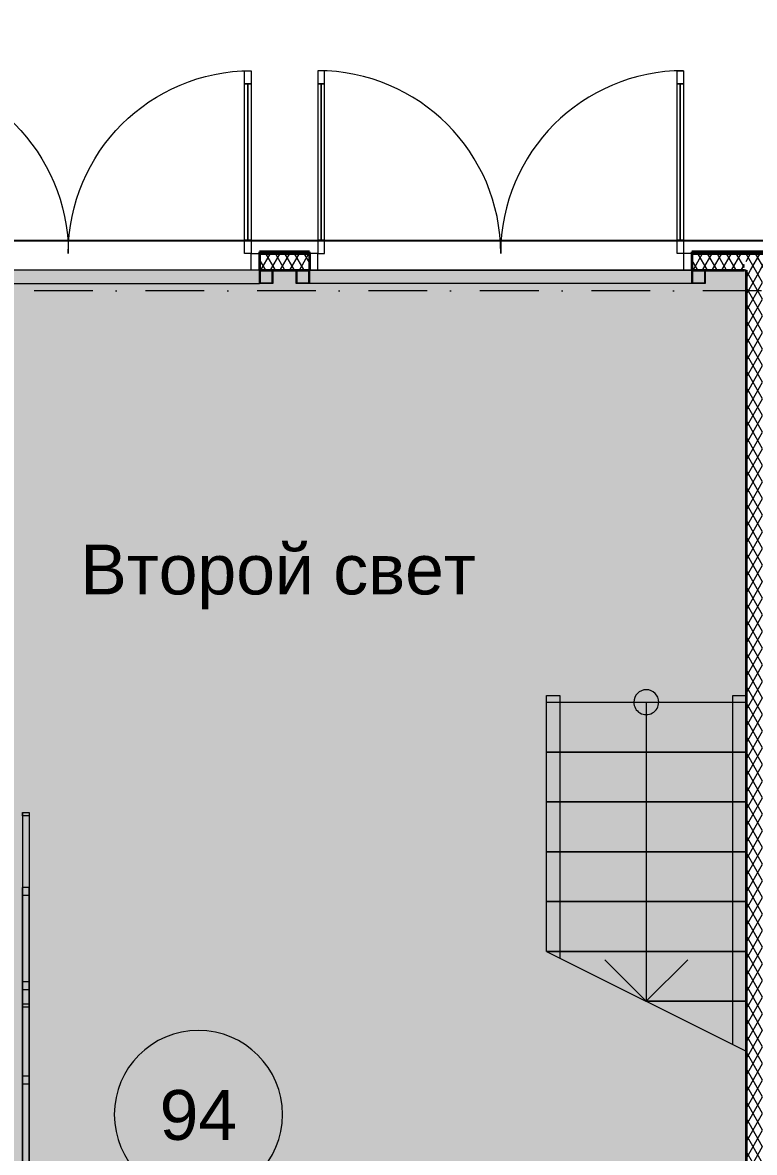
# Model space of a CAD drawing. Header units: millimetres. Extents: x -10605 to 104127, y -15987 to 52426.
# Drawn here: x 47425 to 51825, y 34815 to 41614 of the extents above; entities that cross this region are included whole.
import ezdxf
from ezdxf.enums import TextEntityAlignment as Align

# ---------------------------------------------------------------- set-up
doc = ezdxf.new("R2010")
doc.units = ezdxf.units.MM
doc.header["$MEASUREMENT"] = 0
doc.linetypes.add('Dot & Dashed', pattern=[670.277762, 352.777767, -176.388884, 0, -141.111112])
for name, color, linetype, lineweight in [('0_Ном._пера__100', 7, 'Continuous', 9), ('0_Ном._пера__200', 7, 'Continuous', 0), ('Двери Archicad_Ном._пера__200', 7, 'Continuous', 0), ('Двери Archicad_Ном._пера__3', 7, 'Continuous', 0), ('Двери Archicad_Ном._пера__97', 7, 'Continuous', 35), ('Лестницы_Ном._пера__100', 7, 'Continuous', 9), ('Металлический каркас здания_Ном._пера__99', 7, 'Continuous', 15), ('Оси_Ном._пера__200', 7, 'Continuous', 0), ('Паспорта Зон Archicad_Ном._пера__100', 7, 'Continuous', 9), ('Стены _Ном._пера__97', 7, 'Continuous', 35), ('Стены _Ном._пера__98', 7, 'Continuous', 25), ('Фасадные панели_Ном._пера__200', 7, 'Continuous', 0), ('Фасадные панели_Ном._пера__97', 7, 'Continuous', 35)]:
    doc.layers.add(name, color=color, linetype=linetype, lineweight=lineweight)
for name, color, linetype in [('Двери Archicad', 7, 'Continuous'), ('Зоны', 7, 'Continuous'), ('Лестницы', 7, 'Continuous'), ('Оси', 7, 'Continuous'), ('Стены', 7, 'Continuous'), ('Фасадные панели', 7, 'Continuous')]:
    doc.layers.add(name, color=color, linetype=linetype)
doc.layers.add('Зоны_Ном._пера__2', color=7, linetype='Continuous', lineweight=0, true_color=0xc2747474)
doc.styles.add('РЎР“Р•РќР•Р\xa0РР\xa0_РЎРўРР›Р¬_1', font='arial.ttf')
pattern_1 = [(60, (0, 0), (-43.30127, 25), []), (120, (0, 0), (43.30127, 25), [])]

# ---------------------------------------------------------------- blocks, each defined once
blk = doc.blocks.new('Стена_1', base_point=(51875, 40125))
at = {"layer": 'Стены', "linetype": 'Continuous', "lineweight": 0, "true_color": 0x000000}
h = blk.add_hatch(dxfattribs=at)
h.set_pattern_fill('Batt_Insulation__3_', color=18, style=0, pattern_type=2)
h.set_pattern_definition(pattern_1)
h.paths.add_polyline_path([(51875, 28235), (51875, 40125), (51775, 40125), (51775, 28235)])
at = {"layer": 'Стены _Ном._пера__97', "color": 7, "linetype": 'Continuous', "lineweight": 35, "flags": 128}
blk.add_lwpolyline([(51775, 40125), (51775, 28225)], dxfattribs=at)
blk = doc.blocks.new('Колонна SHS ГК 27')
at = {"layer": 'Металлический каркас здания_Ном._пера__99', "linetype": 'Continuous', "lineweight": 0, "true_color": 0xffffff}
h = blk.add_hatch(dxfattribs=at)
h.set_pattern_fill('Barabбs_tйglakц_бllу', style=0, pattern_type=2)
h.set_pattern_definition([(90, (0, 0), (-60, 0), [])])
h.paths.add_polyline_path([(-40, -40), (40, -40), (40, 40), (-40, 40)])
h.paths.add_polyline_path([(-36.4, -36.4), (-36.4, 36.4), (36.4, 36.4), (36.4, -36.4)], flags=0)
at = {"layer": 'Металлический каркас здания_Ном._пера__99', "color": 7, "linetype": 'Continuous', "lineweight": 15}
for p, q in [((40, 40), (-40, 40)), ((-40, 40), (-40, -40)), ((-36.4, -36.4), (-36.4, 36.4)), ((-36.4, 36.4), (36.4, 36.4)), ((36.4, 36.4), (36.4, -36.4)), ((40, -40), (40, 40)), ((-40, -40), (40, -40)), ((36.4, -36.4), (-36.4, -36.4))]:
    blk.add_line(p, q, dxfattribs=at)
blk = doc.blocks.new('Труба Квадратного Сечения ГК SHS 27_4')
at = {"layer": 'Металлический каркас здания_Ном._пера__99', "color": 7, "linetype": 'Continuous', "lineweight": 15}
for p, q in [((1150, 40), (0, 40)), ((0, 40), (0, 0)), ((0, 0), (0, -40)), ((2300, 40), (1150, 40)), ((2300, 0), (2300, 40)), ((2300, -40), (2300, 0)), ((0, -40), (1150, -40)), ((1150, -40), (2300, -40))]:
    blk.add_line(p, q, dxfattribs=at)
blk = doc.blocks.new('Тамбур-шлюз_94_54', base_point=(48664.8, 34774.7))
at = {"layer": 'Зоны_Ном._пера__2', "linetype": 'Continuous', "lineweight": 0, "true_color": 0x1d1d1d}
blk.add_hatch(color=250, dxfattribs=at).paths.add_polyline_path([(47425.2, 31300), (47425.2, 28225), (51775, 28225), (51775, 40125), (46225, 40125), (46225, 31300)])
at = {"layer": 'Паспорта Зон Archicad_Ном._пера__100', "color": 7, "linetype": 'Continuous', "lineweight": 9}
for start, end in [(0, 180), (180, 0)]:
    blk.add_arc((48482.2, 35043.3), 505.7, start, end, dxfattribs=at)
at = {"layer": 'Паспорта Зон Archicad_Ном._пера__100', "color": 7, "lineweight": 9, "style": 'РЎР“Р•РќР•Р\xa0РР\xa0_РЎРўРР›Р¬_1'}
for tag, p in [('ROOM_NUMBER', (48482.2, 35040.8)), ('ROOM_AREA', (51063.4, 29485.8))]:
    blk.add_attdef(tag, text='', height=300, dxfattribs=at).set_placement(p, align=Align.MIDDLE_CENTER)
blk = doc.blocks.new('Перекрытие_1', base_point=(-300, -300))
at = {"layer": '0_Ном._пера__200', "color": 7, "linetype": 'Continuous', "lineweight": 0, "flags": 128}
blk.add_lwpolyline([(-300, -300), (98300.8, -300), (98300.8, 40300.8), (-300, 40300.8)], close=True, dxfattribs=at)
blk = doc.blocks.new('Перекрытие_58', base_point=(3875, 43275))
at = {"layer": 'Стены _Ном._пера__98', "color": 7, "linetype": 'Continuous', "lineweight": 25, "flags": 128}
blk.add_lwpolyline([(3875, 43275), (94125, 43275), (94125, 40300.8), (3875, 40300.8)], close=True, dxfattribs=at)
blk = doc.blocks.new('Лестница_4')
at = {"layer": 'Лестницы_Ном._пера__100', "color": 7, "linetype": 'Continuous', "lineweight": 9}
for p, q in [((50574.9, 37524.6), (50574.9, 37565.4)), ((50574.9, 37565.4), (50654.9, 37565.4)), ((50654.9, 37565.4), (50654.9, 37524.7)), ((51694.9, 37525), (51694.9, 37565.7)), ((51694.9, 37565.7), (51774.9, 37565.7)), ((51774.9, 37565.7), (51774.9, 37525)), ((50574.9, 37524.6), (51774.9, 37525)), ((50575.4, 36024.6), (50574.9, 37524.6)), ((50574.9, 37524.6), (50574.9, 37524.6)), ((50575, 37224.6), (50574.9, 37524.6)), ((50574.9, 37524.6), (50574.9, 37524.6)), ((50654.9, 37524.7), (50654.9, 37524.6)), ((50654.9, 37524.6), (50655.4, 35984.7)), ((51174.9, 37524.8), (51175, 37224.8)), ((51695.5, 35465), (51694.9, 37525)), ((51774.9, 37525), (51775.6, 35425)), ((51774.9, 37525), (51775, 37225)), ((51775, 37225), (50575, 37224.6)), ((50575, 37224.6), (51775, 37225)), ((50575.1, 36924.6), (50575, 37224.6)), ((51175, 37224.8), (51175.5, 35724.8)), ((51775, 37225), (51775.1, 36925)), ((51775.1, 36925), (50575.1, 36924.6)), ((50575.1, 36924.6), (51775.1, 36925)), ((50575.2, 36624.6), (50575.1, 36924.6)), ((51775.1, 36925), (51775.2, 36625)), ((51775.2, 36625), (50575.2, 36624.6)), ((50575.2, 36624.6), (51775.2, 36625)), ((50575.3, 36324.6), (50575.2, 36624.6)), ((51775.2, 36625), (51775.3, 36325)), ((51775.3, 36325), (50575.3, 36324.6)), ((50575.3, 36324.6), (51775.3, 36325)), ((50575.4, 36024.6), (50575.3, 36324.6)), ((51775.3, 36325), (51775.4, 36025)), ((51775.4, 36025), (50575.4, 36024.6)), ((50575.4, 36024.6), (51775.4, 36025)), ((50575.4, 36024.6), (51775.6, 35425)), ((50925.4, 35974.8), (51175.5, 35724.8)), ((51175.5, 35724.8), (51425.4, 35974.9)), ((51775.4, 36025), (51775.5, 35725)), ((51775.5, 35725), (51175.5, 35724.8)), ((51175.5, 35724.8), (51775.5, 35725)), ((51775.5, 35725), (51775.6, 35425))]:
    blk.add_line(p, q, dxfattribs=at)
for start, end in [(0.00869, 180.00869), (180.00869, 0.00869)]:
    blk.add_arc((51174.9, 37524.8), 75, start, end, dxfattribs=at)
blk = doc.blocks.new('Стена_208', base_point=(51450, 40225))
at = {"layer": 'Фасадные панели_Ном._пера__200', "color": 7, "linetype": 'Continuous', "lineweight": 0, "flags": 128}
for points in [[(51997.5, 40235), (51450, 40235)], [(51450, 40235), (51450, 40225)], [(51450, 40225), (51997.5, 40225)], [(51997.5, 40225), (51997.5, 40235)]]:
    blk.add_lwpolyline(points, dxfattribs=at)
blk = doc.blocks.new('Стена_209', base_point=(51450, 40225))
at = {"layer": 'Фасадные панели', "linetype": 'Continuous', "lineweight": 0, "true_color": 0xffffff}
blk.add_hatch(color=7, dxfattribs=at).paths.add_polyline_path([(51450, 40225), (51997.5, 40225), (51997.5, 40235), (51450, 40235)])
at = {"layer": 'Фасадные панели_Ном._пера__97', "color": 7, "linetype": 'Continuous', "lineweight": 35, "flags": 128}
for points in [[(51997.5, 40235), (51450, 40235)], [(51450, 40235), (51450, 40225)], [(51450, 40225), (51997.5, 40225)], [(51997.5, 40225), (51997.5, 40235)]]:
    blk.add_lwpolyline(points, dxfattribs=at)
blk = doc.blocks.new('Стена_238', base_point=(48850, 40225))
at = {"layer": 'Фасадные панели_Ном._пера__200', "color": 7, "linetype": 'Continuous', "lineweight": 0, "flags": 128}
for points in [[(49150, 40235), (48850, 40235)], [(48850, 40235), (48850, 40225)], [(48850, 40225), (49150, 40225)], [(49150, 40225), (49150, 40235)]]:
    blk.add_lwpolyline(points, dxfattribs=at)
blk = doc.blocks.new('Стена_239', base_point=(48850, 40225))
at = {"layer": 'Фасадные панели', "linetype": 'Continuous', "lineweight": 0, "true_color": 0xffffff}
blk.add_hatch(color=7, dxfattribs=at).paths.add_polyline_path([(48850, 40225), (49150, 40225), (49150, 40235), (48850, 40235)])
at = {"layer": 'Фасадные панели_Ном._пера__97', "color": 7, "linetype": 'Continuous', "lineweight": 35, "flags": 128}
for points in [[(49150, 40235), (48850, 40235)], [(48850, 40235), (48850, 40225)], [(48850, 40225), (49150, 40225)], [(49150, 40225), (49150, 40235)]]:
    blk.add_lwpolyline(points, dxfattribs=at)
blk = doc.blocks.new('Стандартный Маркер Сетки_2')
at = {"layer": 'Оси_Ном._пера__200', "color": 7, "linetype": 'Dot & Dashed', "lineweight": 0}
blk.add_line((0, 0), (107930.5, 0), dxfattribs=at)
at = {"layer": 'Оси_Ном._пера__200', "color": 7, "lineweight": 0, "style": 'РЎР“Р•РќР•Р\xa0РР\xa0_РЎРўРР›Р¬_1'}
blk.add_attdef('AC_MarkerText_1', text='', height=300, dxfattribs=at).set_placement((108330.4, 150), align=Align.TOP_CENTER)
blk = doc.blocks.new('ОГР-15')
at = {"layer": '0_Ном._пера__100', "color": 7, "linetype": 'Continuous', "lineweight": 9}
for p, q in [((5435.3, 40), (8109.4, 40)), ((5435.3, 0), (8109.4, 0)), ((8560, 40), (6093.9, 40)), ((8560, 0), (6093.9, 0)), ((6929, 40), (6929, 0)), ((6974.2, 0), (6974.2, 40)), ((7389.8, 0), (7389.8, 40)), ((7389.8, 0), (7389.8, 40)), ((7409.8, 40), (7409.8, 0)), ((7409.8, 40), (7409.8, 0)), ((7496.6, 40), (7496.6, 0)), ((7541.8, 0), (7541.8, 40)), ((8064.2, 40), (8064.2, 0)), ((8109.4, 0), (8109.4, 40)), ((8540, 40), (8560, 40)), ((8540, 0), (8540, 40)), ((8560, 0), (8540, 0)), ((8560, 40), (8560, 0))]:
    blk.add_line(p, q, dxfattribs=at)
blk = doc.blocks.new('Металлическая Двупольная дверь 27_2')
at = {"layer": 'Двери Archicad_Ном._пера__200', "color": 7, "linetype": 'Continuous', "lineweight": 0}
for p, q in [((-1100, 0), (-1150, 0)), ((-1150, 0), (-1150, -100)), ((-1100, -100), (-1100, 0)), ((1150, 0), (1100, 0)), ((1100, 0), (1100, -100)), ((1150, -100), (1150, 0)), ((-1150, -100), (-1100, -100)), ((1100, -100), (1150, -100))]:
    blk.add_line(p, q, dxfattribs=at)
at = {"layer": 'Двери Archicad_Ном._пера__3', "color": 7, "linetype": 'Continuous', "lineweight": 0}
for p, q in [((-1100, 1100), (-1100, 1020)), ((-1060, 1100), (-1100, 1100)), ((-1060, 1020), (-1060, 1100)), ((1060, 1020), (1060, 1100)), ((1060, 1100), (1100, 1100)), ((1100, 1100), (1100, 1020)), ((-1100, 1020), (-1060, 1020)), ((-1080, 1020), (-1080, 80)), ((1100, 1020), (1060, 1020)), ((1080, 1020), (1080, 80)), ((-1060, 80), (-1100, 80)), ((-1100, 80), (-1100, 0)), ((-1060, 0), (-1060, 80)), ((1060, 0), (1060, 80)), ((1060, 80), (1100, 80)), ((1100, 80), (1100, 0)), ((-1100, 0), (-1060, 0)), ((1100, 0), (1060, 0))]:
    blk.add_line(p, q, dxfattribs=at)
at = {"layer": 'Двери Archicad_Ном._пера__3', "color": 7, "linetype": 'Continuous', "lineweight": 0, "flags": 128}
for points in [[(-1100, 1020), (-1100, 80), (-1080, 80), (-1080, 1020)], [(-1080, 1020), (-1080, 80), (-1060, 80), (-1060, 1020)], [(1080, 1020), (1080, 80), (1060, 80), (1060, 1020)], [(1100, 1020), (1100, 80), (1080, 80), (1080, 1020)]]:
    blk.add_lwpolyline(points, close=True, dxfattribs=at)
at = {"layer": 'Двери Archicad_Ном._пера__3', "color": 7, "linetype": 'Continuous', "lineweight": 0}
for centre, start, end in [((-1100, 0), 0, 90), ((1100, 0), 90, 180)]:
    blk.add_arc(centre, 1100, start, end, dxfattribs=at)
at = {"layer": 'Двери Archicad_Ном._пера__97', "color": 7, "linetype": 'Continuous', "lineweight": 35}
for p, q in [((-1150, 0), (-1150, -100)), ((-1150, 0), (-1150, -100)), ((1150, 0), (1150, -100)), ((1150, 0), (1150, -100))]:
    blk.add_line(p, q, dxfattribs=at)
blk = doc.blocks.new('Стена_416', base_point=(-125, 40125))
at = {"layer": 'Стены', "linetype": 'Continuous', "lineweight": 0, "true_color": 0x000000}
h = blk.add_hatch(dxfattribs=at)
h.set_pattern_fill('Batt_Insulation__3_', color=18, style=0, pattern_type=2)
h.set_pattern_definition(pattern_1)
h.paths.add_polyline_path([(48850, 40225), (48850, 40125), (49150, 40125), (49150, 40225)])
h = blk.add_hatch(dxfattribs=at)
h.set_pattern_fill('Batt_Insulation__3_', color=18, style=0, pattern_type=2)
h.set_pattern_definition(pattern_1)
h.paths.add_polyline_path([(51765, 40225), (51450, 40225), (51450, 40125), (51765, 40125)])
h = blk.add_hatch(dxfattribs=at)
h.set_pattern_fill('Batt_Insulation__3_', color=18, style=0, pattern_type=2)
h.set_pattern_definition(pattern_1)
h.paths.add_polyline_path([(51775, 40225), (51775, 40125), (53700, 40125), (53750, 40125), (53750, 40225)])
at = {"layer": 'Стены _Ном._пера__97', "color": 7, "linetype": 'Continuous', "lineweight": 35}
for p, q in [((48850, 40225), (48850, 40125)), ((49150, 40225), (49150, 40125)), ((51450, 40225), (51450, 40125))]:
    blk.add_line(p, q, dxfattribs=at)
at = {"layer": 'Стены _Ном._пера__97', "color": 7, "linetype": 'Continuous', "lineweight": 35, "flags": 128}
for points in [[(49150, 40225), (48850, 40225)], [(53750, 40225), (51450, 40225)], [(48850, 40125), (49150, 40125)], [(51450, 40125), (51765, 40125)]]:
    blk.add_lwpolyline(points, dxfattribs=at)
at = {"layer": 'Двери Archicad', "color": 7, "linetype": 'Continuous', "lineweight": 50, "xscale": -1, "zscale": 1000}
blk.add_blockref('Металлическая Двупольная дверь 27_2', (47700, 40225), dxfattribs=at)
at = {"layer": 'Двери Archicad', "color": 7, "linetype": 'Continuous', "lineweight": 50, "zscale": 1000}
blk.add_blockref('Металлическая Двупольная дверь 27_2', (50300, 40225), dxfattribs=at)

msp = doc.modelspace()

# ---------------------------------------------------------------- linework, layer by layer
at = {"layer": 'Зоны_Ном._пера__2', "color": 8, "linetype": 'Continuous', "lineweight": 0, "true_color": 0x747474, "flags": 128}
msp.add_lwpolyline([(47425.24442, 31300.0001), (47425.24442, 28225.00002), (51775, 28225.00002), (51775, 40125.00002), (46225, 40125.00002), (46225, 31300.0001)], close=True, dxfattribs=at)

# ---------------------------------------------------------------- block references
at = {"color": 7, "linetype": 'Continuous', "lineweight": 0}
msp.add_blockref('Перекрытие_1', (-300.00019, -299.99993), dxfattribs=at)
at = {"layer": '0_Ном._пера__100', "color": 7, "linetype": 'Continuous', "lineweight": 9, "zscale": 1000, "rotation": 90}
msp.add_blockref('ОГР-15', (47465.24442, 28300.00005), dxfattribs=at)
at = {"layer": 'Зоны', "color": 7, "linetype": 'Continuous', "lineweight": 9}
ref = msp.add_blockref('Тамбур-шлюз_94_54', (48664.75053, 34774.7424), dxfattribs=at)
ref.add_attrib('ROOM_NUMBER', '94', dxfattribs={"layer": 'Паспорта Зон Archicad_Ном._пера__100', "color": 7, "lineweight": 9, "height": 300, "style": 'РЎР“Р•РќР•Р\xa0РР\xa0_РЎРўРР›Р¬_1'}).set_placement((48482.17844, 35040.83303), align=Align.MIDDLE_CENTER)
at = {"layer": 'Лестницы', "color": 7, "linetype": 'Continuous', "lineweight": 9}
msp.add_blockref('Лестница_4', (0, 0), dxfattribs=at)
at = {"layer": 'Металлический каркас здания_Ном._пера__99', "color": 7, "linetype": 'Continuous', "lineweight": 15, "zscale": 1000, "rotation": 180}
msp.add_blockref('Труба Квадратного Сечения ГК SHS 27_4', (48850.00011, 40085.00012), dxfattribs=at)
at = {"layer": 'Металлический каркас здания_Ном._пера__99', "color": 7, "linetype": 'Continuous', "lineweight": 15, "xscale": -1, "zscale": 1000, "rotation": 180}
for name, p in [('Колонна SHS ГК 27', (48890.00011, 40085.00012)), ('Колонна SHS ГК 27', (49110.00011, 40085.00012)), ('Труба Квадратного Сечения ГК SHS 27_4', (49150.00004, 40085.00012)), ('Колонна SHS ГК 27', (51490.00004, 40085.00012))]:
    msp.add_blockref(name, p, dxfattribs=at)
at = {"layer": 'Оси', "color": 8, "linetype": 'Continuous', "lineweight": 0, "true_color": 0x747474, "xscale": -1, "zscale": 1000}
msp.add_blockref('Стандартный Маркер Сетки_2', (98125.00021, 40000.00005), dxfattribs=at)
at = {"layer": 'Стены', "color": 7, "linetype": 'Continuous', "lineweight": 25}
msp.add_blockref('Перекрытие_58', (3875, 43275.00012), dxfattribs=at)
at = {"layer": 'Стены', "color": 7, "lineweight": 35}
for name, p in [('Стена_416', (-125, 40125.00012)), ('Стена_1', (51875, 40125.00005))]:
    msp.add_blockref(name, p, dxfattribs=at)
at = {"layer": 'Фасадные панели', "color": 7, "lineweight": 35}
for name, p in [('Стена_238', (48850.00011, 40225.00012)), ('Стена_239', (48850.00011, 40225.00012)), ('Стена_208', (51450.00004, 40225.00012)), ('Стена_209', (51450.00004, 40225.00012))]:
    msp.add_blockref(name, p, dxfattribs=at)

# ---------------------------------------------------------------- texts
at = {"layer": '0_Ном._пера__100', "color": 7, "linetype": 'Continuous', "lineweight": 9, "insert": (47772.08083, 38473.24721), "char_height": 300, "attachment_point": 1, "style": 'РЎР“Р•РќР•Р\xa0РР\xa0_РЎРўРР›Р¬_1'}
msp.add_mtext('\\A1;{\\pql;\\fArial|b0|i0|c204|p0;\\W1.000000;Второй свет }', dxfattribs=at)

doc.saveas('drawing.dxf')
